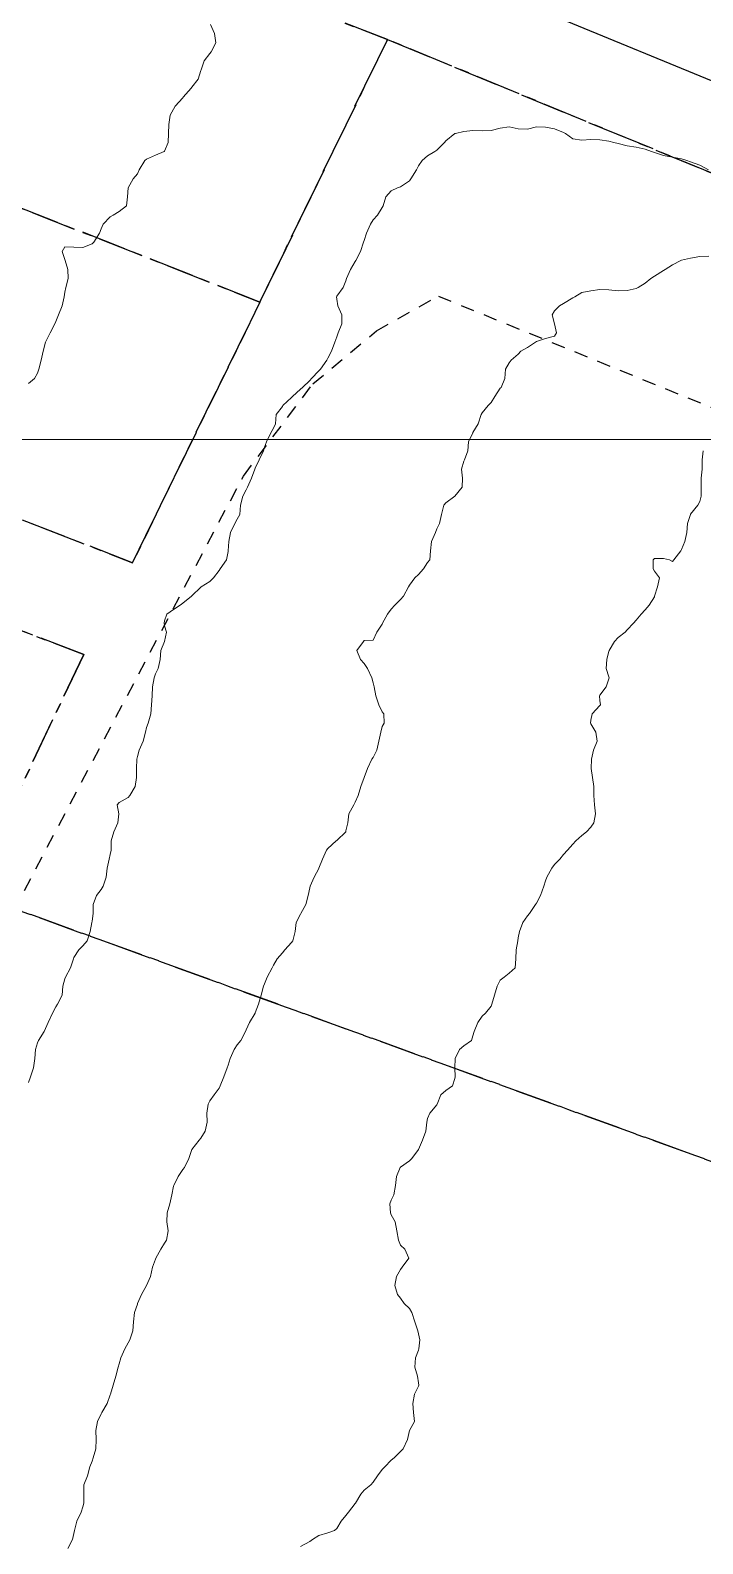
# Model space of a CAD drawing. Header units: centimetres. Extents: x 0 to 642158, y -847 to 649707.
# Drawn here: x 615997.3 to 616034.4, y 620426.5 to 620509.9 of the extents above; entities that cross this region are included whole.
import ezdxf

# ---------------------------------------------------------------- set-up
doc = ezdxf.new("R2010")
doc.units = ezdxf.units.CM
doc.header["$MEASUREMENT"] = 0
doc.linetypes.add('CENTERX2', pattern=[4, 2.5, -0.5, 0.5, -0.5])
doc.linetypes.add('JIS_02_0.7', pattern=[1.35, 0.75, -0.6])
for name, color, linetype, lineweight in [('MEV_grille', 254, 'Continuous', 9), ('WAL_parcellaire agricole', 7, 'JIS_02_0.7', 25), ('WAL_topographie 0.5', 253, 'Continuous', 20)]:
    doc.layers.add(name, color=color, linetype=linetype, lineweight=lineweight)
doc.layers.add('SPW_batiments', color=7, linetype='Continuous')
doc.layers.add('SPW_parcellaire cadastral', color=7, linetype='CENTERX2', lineweight=25, true_color=0xff0542)

# ---------------------------------------------------------------- blocks, each defined once
blk = doc.blocks.new('*U114')
at = {"layer": 'MEV_grille', "transparency": 33554687}
blk.add_lwpolyline([(-1338.461, 0), (1338.461, 0)], dxfattribs=at)
blk = doc.blocks.new('*U115')
at = {"layer": 'MEV_grille', "color": 0, "linetype": 'ByBlock', "lineweight": -2, "transparency": 16777216}
blk.add_blockref('*U114', (0, -1900), dxfattribs=at)

msp = doc.modelspace()

# ---------------------------------------------------------------- linework, layer by layer
at = {"layer": 'SPW_batiments'}
msp.add_lwpolyline([(616023.951, 620564.814), (616024.217, 620564.704), (616028.95, 620562.811), (616030.311, 620562.263), (616040.013, 620558.362), (616075.402, 620543.933), (616056.548, 620498.251), (616005.298, 620519.328), (615998.074, 620522.299), (616003.448, 620535.433), (615998.638, 620537.411), (616004.642, 620552.13), (616001.28, 620553.51), (616003.696, 620559.411), (616007.058, 620558.047), (616011.871, 620569.793), (616023.951, 620564.814)], dxfattribs=at)
at = {"layer": 'SPW_parcellaire cadastral'}
for points in [[(615931.337, 620592.858), (615971.151, 620581.229), (615978.826, 620600.883), (616144.289, 620510.138), (616116.745, 620468.333), (616017.034, 620509.432), (615970.821, 620527.189), (615953.097, 620533.669), (615937.755, 620539.488), (615931.337, 620592.858)], [(615970.821, 620527.189), (616017.034, 620509.432), (616010.006, 620494.955), (615963.942, 620513.073), (615970.821, 620527.189)], [(615942.016, 620504.175), (615947.771, 620519.521), (615963.942, 620513.073), (616010.006, 620494.955), (616002.982, 620480.589), (615942.016, 620504.175)], [(616116.745, 620468.333), (616089.977, 620427.615), (615994.067, 620462.39), (616000.291, 620475.534), (615942.545, 620497.494), (615942.016, 620504.175), (616002.982, 620480.589), (616010.006, 620494.955), (616017.034, 620509.432), (616116.745, 620468.333)], [(615993.265, 620460.724), (615938.312, 620481.024), (615940.693, 620493.856), (615941.222, 620497.957), (615942.545, 620497.494), (616000.291, 620475.534), (615994.067, 620462.39), (615993.265, 620460.724)], [(615979.201, 620431.541), (615986.308, 620446.278), (615993.265, 620460.724), (615994.067, 620462.39), (616089.977, 620427.615), (616077.627, 620408.871), (616062.549, 620385.935), (615971.905, 620416.878), (615979.201, 620431.541)]]:
    msp.add_lwpolyline(points, dxfattribs=at)
at = {"layer": 'WAL_parcellaire agricole'}
msp.add_lwpolyline([(616159.221, 620531.397), (616135.426, 620493.795), (616080.536, 620410.589), (616076.014, 620410.776), (616071.034, 620407.386), (616065.575, 620397.065), (616063.939, 620389.788), (616056.597, 620386.744), (615973.037, 620417.176), (616009.095, 620485.363), (616012.928, 620490.447), (616016.427, 620493.364), (616019.844, 620495.281), (616066.429, 620476.287), (616086.179, 620470.289), (616089.528, 620476.69), (616108.823, 620523.391)], dxfattribs=at)
at = {"layer": 'WAL_topographie 0.5'}
for points in [[(616007.278, 620510.25), (616007.5, 620509.75), (616007.571, 620509.25), (616007.32, 620508.75), (616007.25, 620508.656), (616006.925, 620508.25), (616006.762, 620507.75), (616006.75, 620507.712), (616006.6, 620507.25), (616006.25, 620506.798), (616006.212, 620506.75), (616005.773, 620506.25), (616005.75, 620506.212), (616005.336, 620505.75), (616005.25, 620505.583), (616005.065, 620505.25), (616004.983, 620504.75), (616004.958, 620504.25), (616004.939, 620503.75), (616004.75, 620503.278), (616004.73, 620503.25), (616004.25, 620503.043), (616003.75, 620502.826), (616003.66, 620502.75), (616003.35, 620502.25), (616003.25, 620502.028), (616003.016, 620501.75), (616002.75, 620501.25), (616002.75, 620501.25), (616002.712, 620500.75), (616002.655, 620500.25), (616002.25, 620499.952), (616001.912, 620499.75), (616001.75, 620499.652), (616001.362, 620499.25), (616001.25, 620498.99), (616001.166, 620498.75), (616000.856, 620498.25), (616000.75, 620498.165), (616000.25, 620497.959), (615999.75, 620497.974), (615999.25, 620498), (615999.096, 620497.75), (615999.25, 620497.306), (615999.266, 620497.25), (615999.411, 620496.75), (615999.43, 620496.25), (615999.308, 620495.75), (615999.25, 620495.5), (615999.213, 620495.25), (615999.097, 620494.75), (615998.9, 620494.25), (615998.75, 620493.875), (615998.69, 620493.75), (615998.442, 620493.25), (615998.25, 620492.893), (615998.193, 620492.75), (615998.058, 620492.25), (615997.939, 620491.75), (615997.82, 620491.25), (615997.75, 620491.044), (615997.578, 620490.75), (615997.25, 620490.462)], [(616034.735, 620502.25), (616034.25, 620502.5), (616033.75, 620502.689), (616033.55, 620502.75), (616033.25, 620502.847), (616032.75, 620502.944), (616032.25, 620503.039), (616031.75, 620503.194), (616031.588, 620503.25), (616031.25, 620503.384), (616030.75, 620503.497), (616030.25, 620503.566), (616029.75, 620503.69), (616029.523, 620503.75), (616029.25, 620503.815), (616028.75, 620503.898), (616028.25, 620503.923), (616027.75, 620503.881), (616027.25, 620503.961), (616026.856, 620504.25), (616026.75, 620504.309), (616026.25, 620504.496), (616025.75, 620504.604), (616025.25, 620504.609), (616024.75, 620504.481), (616024.25, 620504.5), (616023.75, 620504.618), (616023.25, 620504.547), (616022.75, 620504.404), (616022.25, 620504.389), (616021.75, 620504.419), (616021.25, 620504.356), (616020.783, 620504.25), (616020.75, 620504.241), (616020.25, 620503.85), (616020.179, 620503.75), (616019.75, 620503.321), (616019.645, 620503.25), (616019.25, 620503.007), (616018.95, 620502.75), (616018.75, 620502.471), (616018.63, 620502.25), (616018.321, 620501.75), (616018.25, 620501.636), (616017.75, 620501.299), (616017.583, 620501.25), (616017.25, 620501.079), (616016.947, 620500.75), (616016.797, 620500.25), (616016.75, 620500.167), (616016.48, 620499.75), (616016.25, 620499.484), (616016.106, 620499.25), (616015.879, 620498.75), (616015.75, 620498.35), (616015.715, 620498.25), (616015.546, 620497.75), (616015.289, 620497.25), (616015.25, 620497.183), (616015.005, 620496.75), (616014.783, 620496.25), (616014.75, 620496.132), (616014.595, 620495.75), (616014.25, 620495.282), (616014.226, 620495.25), (616014.25, 620495.107), (616014.294, 620494.75), (616014.515, 620494.25), (616014.513, 620493.75), (616014.319, 620493.25), (616014.25, 620493.031), (616014.132, 620492.75), (616013.953, 620492.25), (616013.75, 620491.861), (616013.686, 620491.75), (616013.337, 620491.25), (616013.25, 620491.163), (616012.858, 620490.75), (616012.75, 620490.637), (616012.353, 620490.25), (616012.25, 620490.153), (616011.794, 620489.75), (616011.75, 620489.688), (616011.273, 620489.25), (616011.25, 620489.202), (616010.898, 620488.75), (616010.86, 620488.25), (616010.75, 620488), (616010.601, 620487.75), (616010.368, 620487.25), (616010.25, 620486.95), (616010.196, 620486.75), (616009.971, 620486.25), (616009.75, 620485.792), (616009.732, 620485.75), (616009.534, 620485.25), (616009.318, 620484.75), (616009.25, 620484.604), (616009.066, 620484.25), (616008.94, 620483.75), (616008.891, 620483.25), (616008.75, 620482.99), (616008.614, 620482.75), (616008.377, 620482.25), (616008.296, 620481.75), (616008.261, 620481.25), (616008.25, 620481.204), (616008.161, 620480.75), (616007.813, 620480.25), (616007.75, 620480.153), (616007.445, 620479.75), (616007.25, 620479.555), (616006.769, 620479.25), (616006.75, 620479.239), (616006.25, 620478.768), (616006.231, 620478.75), (616005.75, 620478.35), (616005.609, 620478.25), (616005.25, 620478.014), (616004.88, 620477.75), (616004.75, 620477.389), (616004.721, 620477.25), (616004.75, 620477.103), (616004.863, 620476.75), (616004.75, 620476.25), (616004.75, 620476.25), (616004.551, 620475.75), (616004.5, 620475.25), (616004.39, 620474.75), (616004.25, 620474.453), (616004.174, 620474.25), (616004.079, 620473.75), (616004.058, 620473.25), (616004.036, 620472.75), (616004, 620472.25), (616003.845, 620471.75), (616003.75, 620471.5), (616003.705, 620471.25), (616003.565, 620470.75), (616003.343, 620470.25), (616003.25, 620469.906), (616003.213, 620469.75), (616003.193, 620469.25), (616003.201, 620468.75), (616003.125, 620468.25), (616002.827, 620467.75), (616002.75, 620467.645), (616002.25, 620467.37), (616002.13, 620467.25), (616002.224, 620466.75), (616002.167, 620466.25), (616001.954, 620465.75), (616001.805, 620465.25), (616001.802, 620464.75), (616001.75, 620464.5), (616001.695, 620464.25), (616001.578, 620463.75), (616001.529, 620463.25), (616001.358, 620462.75), (616001.25, 620462.578), (616000.988, 620462.25), (616000.804, 620461.75), (616000.811, 620461.25), (616000.75, 620460.821), (616000.742, 620460.75), (616000.65, 620460.25), (616000.476, 620459.75), (616000.25, 620459.462), (616000.031, 620459.25), (615999.75, 620458.822), (615999.722, 620458.75), (615999.555, 620458.25), (615999.278, 620457.75), (615999.25, 620457.656), (615999.147, 620457.25), (615999.111, 620456.75), (615998.842, 620456.25), (615998.75, 620456.105), (615998.57, 620455.75), (615998.337, 620455.25), (615998.25, 620455.07), (615998.107, 620454.75), (615997.803, 620454.25), (615997.75, 620454.118), (615997.625, 620453.75), (615997.601, 620453.25), (615997.531, 620452.75), (615997.36, 620452.25), (615997.25, 620451.937)], [(616034.75, 620497.476), (616034.25, 620497.462), (616033.75, 620497.374), (616033.25, 620497.26), (616033.213, 620497.25), (616032.75, 620497), (616032.347, 620496.75), (616032.25, 620496.701), (616031.75, 620496.377), (616031.558, 620496.25), (616031.25, 620495.989), (616030.857, 620495.75), (616030.75, 620495.711), (616030.25, 620495.588), (616029.75, 620495.566), (616029.25, 620495.623), (616028.75, 620495.641), (616028.25, 620495.577), (616027.75, 620495.475), (616027.359, 620495.25), (616027.25, 620495.18), (616026.75, 620494.878), (616026.521, 620494.75), (616026.25, 620494.479), (616026.119, 620494.25), (616026.25, 620493.75), (616026.25, 620493.75), (616026.363, 620493.25), (616026.25, 620493.068), (616025.75, 620492.95), (616025.25, 620492.776), (616025.203, 620492.75), (616024.75, 620492.441), (616024.39, 620492.25), (616024.25, 620492.083), (616023.861, 620491.75), (616023.75, 620491.607), (616023.542, 620491.25), (616023.513, 620490.75), (616023.303, 620490.25), (616023.25, 620490.2), (616022.95, 620489.75), (616022.75, 620489.417), (616022.592, 620489.25), (616022.25, 620488.844), (616022.206, 620488.75), (616022.031, 620488.25), (616021.75, 620487.771), (616021.736, 620487.75), (616021.506, 620487.25), (616021.464, 620486.75), (616021.28, 620486.25), (616021.25, 620486.187), (616021.123, 620485.75), (616021.167, 620485.25), (616021.158, 620484.75), (616020.75, 620484.25), (616020.75, 620484.25), (616020.25, 620483.879), (616020.15, 620483.75), (616020.015, 620483.25), (616019.902, 620482.75), (616019.75, 620482.458), (616019.68, 620482.25), (616019.469, 620481.75), (616019.411, 620481.25), (616019.365, 620480.75), (616019.25, 620480.6), (616019.031, 620480.25), (616018.75, 620479.94), (616018.554, 620479.75), (616018.25, 620479.345), (616018.2, 620479.25), (616017.922, 620478.75), (616017.75, 620478.565), (616017.446, 620478.25), (616017.25, 620478.021), (616017.047, 620477.75), (616016.766, 620477.25), (616016.75, 620477.2), (616016.45, 620476.75), (616016.25, 620476.321), (616015.75, 620476.292), (616015.712, 620476.25), (616015.35, 620475.75), (616015.558, 620475.25), (616015.75, 620475.023), (616015.944, 620474.75), (616016.183, 620474.25), (616016.25, 620473.964), (616016.297, 620473.75), (616016.404, 620473.25), (616016.556, 620472.75), (616016.75, 620472.361), (616016.841, 620472.25), (616016.854, 620471.75), (616016.75, 620471.562), (616016.665, 620471.25), (616016.567, 620470.75), (616016.446, 620470.25), (616016.25, 620469.85), (616016.181, 620469.75), (616015.929, 620469.25), (616015.75, 620468.75), (616015.75, 620468.75), (616015.572, 620468.25), (616015.425, 620467.75), (616015.25, 620467.382), (616015.179, 620467.25), (616014.912, 620466.75), (616014.844, 620466.25), (616014.75, 620465.8), (616014.734, 620465.75), (616014.25, 620465.281), (616014.208, 620465.25), (616013.75, 620464.827), (616013.681, 620464.75), (616013.456, 620464.25), (616013.261, 620463.75), (616013.25, 620463.727), (616012.987, 620463.25), (616012.775, 620462.75), (616012.75, 620462.659), (616012.67, 620462.25), (616012.538, 620461.75), (616012.269, 620461.25), (616012.25, 620461.215), (616011.995, 620460.75), (616011.942, 620460.25), (616011.823, 620459.75), (616011.75, 620459.645), (616011.384, 620459.25), (616011.25, 620459.078), (616010.95, 620458.75), (616010.75, 620458.4), (616010.686, 620458.25), (616010.41, 620457.75), (616010.25, 620457.375), (616010.203, 620457.25), (616010.065, 620456.75), (616009.934, 620456.25), (616009.75, 620455.773), (616009.74, 620455.75), (616009.433, 620455.25), (616009.25, 620454.837), (616009.212, 620454.75), (616008.946, 620454.25), (616008.75, 620454.006), (616008.581, 620453.75), (616008.364, 620453.25), (616008.25, 620452.893), (616008.195, 620452.75), (616008.02, 620452.25), (616007.81, 620451.75), (616007.75, 620451.63), (616007.479, 620451.25), (616007.25, 620450.93), (616007.16, 620450.75), (616007.083, 620450.25), (616007.101, 620449.75), (616006.994, 620449.25), (616006.75, 620448.861), (616006.653, 620448.75), (616006.25, 620448.25), (616006.25, 620448.25), (616006.086, 620447.75), (616005.84, 620447.25), (616005.75, 620447.133), (616005.5, 620446.75), (616005.264, 620446.25), (616005.25, 620446.212), (616005.148, 620445.75), (616005.04, 620445.25), (616004.897, 620444.75), (616004.872, 620444.25), (616004.94, 620443.75), (616004.862, 620443.25), (616004.75, 620443.073), (616004.55, 620442.75), (616004.269, 620442.25), (616004.25, 620442.191), (616004.09, 620441.75), (616003.978, 620441.25), (616003.75, 620440.75), (616003.75, 620440.75), (616003.476, 620440.25), (616003.262, 620439.75), (616003.25, 620439.721), (616003.083, 620439.25), (616003.043, 620438.75), (616002.996, 620438.25), (616002.835, 620437.75), (616002.75, 620437.579), (616002.558, 620437.25), (616002.34, 620436.75), (616002.25, 620436.427), (616002.199, 620436.25), (616002.06, 620435.75), (616001.914, 620435.25), (616001.759, 620434.75), (616001.75, 620434.717), (616001.579, 620434.25), (616001.293, 620433.75), (616001.25, 620433.675), (616001.048, 620433.25), (616000.966, 620432.75), (616000.984, 620432.25), (616000.964, 620431.75), (616000.805, 620431.25), (616000.75, 620431.058), (616000.636, 620430.75), (616000.491, 620430.25), (616000.305, 620429.75), (616000.292, 620429.25), (616000.297, 620428.75), (616000.25, 620428.55), (616000.153, 620428.25), (615999.903, 620427.75), (615999.789, 620427.25), (615999.75, 620427.068), (615999.669, 620426.75), (615999.424, 620426.25)], [(616034.438, 620486.75), (616034.389, 620486.25), (616034.391, 620485.75), (616034.328, 620485.25), (616034.323, 620484.75), (616034.326, 620484.25), (616034.25, 620483.969), (616034.144, 620483.75), (616033.75, 620483.269), (616033.736, 620483.25), (616033.571, 620482.75), (616033.548, 620482.25), (616033.434, 620481.75), (616033.25, 620481.313), (616033.204, 620481.25), (616032.821, 620480.75), (616032.75, 620480.659), (616032.583, 620480.75), (616032.25, 620480.817), (616031.75, 620480.818), (616031.689, 620480.75), (616031.691, 620480.25), (616031.75, 620480.117), (616032.039, 620479.75), (616031.917, 620479.25), (616031.763, 620478.75), (616031.75, 620478.708), (616031.461, 620478.25), (616031.25, 620477.983), (616031.031, 620477.75), (616030.75, 620477.429), (616030.594, 620477.25), (616030.25, 620476.883), (616030.145, 620476.75), (616029.75, 620476.462), (616029.56, 620476.25), (616029.268, 620475.75), (616029.25, 620475.705), (616029.134, 620475.25), (616029.103, 620474.75), (616029.25, 620474.296), (616029.265, 620474.25), (616029.25, 620474.179), (616029.1, 620473.75), (616028.75, 620473.283), (616028.731, 620473.25), (616028.75, 620473), (616028.786, 620472.75), (616028.75, 620472.708), (616028.327, 620472.25), (616028.25, 620471.917), (616028.232, 620471.75), (616028.25, 620471.708), (616028.525, 620471.25), (616028.598, 620470.75), (616028.4, 620470.25), (616028.279, 620469.75), (616028.263, 620469.25), (616028.333, 620468.75), (616028.412, 620468.25), (616028.422, 620467.75), (616028.447, 620467.25), (616028.5, 620466.75), (616028.417, 620466.25), (616028.25, 620466.015), (616028.013, 620465.75), (616027.75, 620465.558), (616027.417, 620465.25), (616027.25, 620465.068), (616026.97, 620464.75), (616026.75, 620464.511), (616026.543, 620464.25), (616026.25, 620463.946), (616026.093, 620463.75), (616025.827, 620463.25), (616025.75, 620463.05), (616025.658, 620462.75), (616025.47, 620462.25), (616025.25, 620461.827), (616025.201, 620461.75), (616024.862, 620461.25), (616024.75, 620461.121), (616024.509, 620460.75), (616024.308, 620460.25), (616024.25, 620459.917), (616024.219, 620459.75), (616024.134, 620459.25), (616024.118, 620458.75), (616024.083, 620458.25), (616023.75, 620457.958), (616023.472, 620457.75), (616023.25, 620457.568), (616023.087, 620457.25), (616022.94, 620456.75), (616022.794, 620456.25), (616022.75, 620456.15), (616022.45, 620455.75), (616022.25, 620455.596), (616022.025, 620455.25), (616021.815, 620454.75), (616021.75, 620454.5), (616021.67, 620454.25), (616021.25, 620453.958), (616021.016, 620453.75), (616020.778, 620453.25), (616020.75, 620452.75), (616020.765, 620452.25), (616020.75, 620452.15), (616020.625, 620451.75), (616020.25, 620451.5), (616019.977, 620451.25), (616019.772, 620450.75), (616019.75, 620450.705), (616019.365, 620450.25), (616019.25, 620449.95), (616019.2, 620449.75), (616019.15, 620449.25), (616018.974, 620448.75), (616018.75, 620448.25), (616018.75, 620448.25), (616018.382, 620447.75), (616018.25, 620447.621), (616017.75, 620447.269), (616017.736, 620447.25), (616017.539, 620446.75), (616017.476, 620446.25), (616017.38, 620445.75), (616017.25, 620445.458), (616017.176, 620445.25), (616017.209, 620444.75), (616017.25, 620444.635), (616017.458, 620444.25), (616017.56, 620443.75), (616017.643, 620443.25), (616017.75, 620442.977), (616018, 620442.75), (616018.214, 620442.25), (616017.85, 620441.75), (616017.75, 620441.625), (616017.528, 620441.25), (616017.44, 620440.75), (616017.596, 620440.25), (616017.75, 620440.05), (616017.964, 620439.75), (616018.25, 620439.483), (616018.375, 620439.25), (616018.55, 620438.75), (616018.706, 620438.25), (616018.75, 620438.083), (616018.827, 620437.75), (616018.77, 620437.25), (616018.75, 620437.187), (616018.583, 620436.75), (616018.538, 620436.25), (616018.685, 620435.75), (616018.75, 620435.375), (616018.77, 620435.25), (616018.75, 620435.204), (616018.523, 620434.75), (616018.43, 620434.25), (616018.472, 620433.75), (616018.522, 620433.25), (616018.25, 620432.75), (616018.25, 620432.75), (616018.143, 620432.25), (616017.906, 620431.75), (616017.75, 620431.594), (616017.406, 620431.25), (616017.25, 620431.125), (616016.893, 620430.75), (616016.75, 620430.6), (616016.481, 620430.25), (616016.25, 620429.897), (616016.111, 620429.75), (616015.75, 620429.468), (616015.565, 620429.25), (616015.266, 620428.75), (616015.25, 620428.727), (616014.888, 620428.25), (616014.75, 620428.076), (616014.482, 620427.75), (616014.25, 620427.344), (616014.114, 620427.25), (616013.75, 620427.121), (616013.25, 620426.964), (616012.897, 620426.75), (616012.75, 620426.641), (616012.25, 620426.364)]]:
    msp.add_lwpolyline(points, dxfattribs=at)

# ---------------------------------------------------------------- block references
at = {"layer": 'MEV_grille', "transparency": 33554687}
msp.add_blockref('*U115', (616669.481, 622387.381), dxfattribs=at)

doc.saveas('drawing.dxf')
